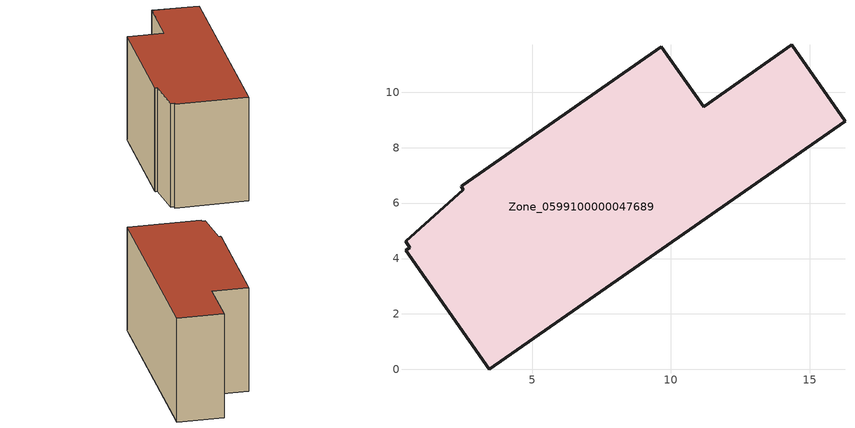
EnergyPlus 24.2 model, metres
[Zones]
Zone_0599100000047689
 floor ground (C_G): 0.58,4.38 0.42,4.62 2.51,6.49 2.43,6.61 2.49,6.65 9.66,11.64 11.18,9.48 14.36,11.72 16.28,8.96 3.45,0 0.42,4.3 z0
 wall outside (C_F): 16.28,8.96 14.36,11.72 11.18,9.48 9.66,11.64 2.49,6.65 2.43,6.61 2.51,6.49 0.42,4.62 0.58,4.38 0.42,4.3 3.45,0 16.28,8.96 z0:7.92
 roof outside (C_R): 0.42,4.62 0.58,4.38 0.42,4.3 3.45,0 16.28,8.96 14.36,11.72 11.18,9.48 9.66,11.64 2.49,6.65 2.43,6.61 2.51,6.49 z7.92
[BUILDING]
Pand.0599100000047689: North Axis=0; Terrain=City; Loads Convergence Tolerance Value=0.04; Temperature Convergence Tolerance Value=0.4; Solar Distribution=FullExterior; Maximum Number of Warmup Days=25; Minimum Number of Warmup Days=1
[Site:Location]
Rotterdam.The.Hague.AP_ZH_NLD Design_Conditions: Latitude=51.96; Longitude=4.45; Time Zone=1; Elevation=-4.5
[SITE:GROUNDTEMPERATURE:BUILDINGSURFACE]
18, 18, 18, 18, 18, 18, 18, 18, 18, 18, 18, 18
[MATERIAL] Thermal Absorptance=0.9; Solar Absorptance=0.7; Visible Absorptance=0.7
Name | Roughness | Thickness | Conductivity | Density | Specific Heat
G.TI.1975-1991 | MediumSmooth | 0.15 | 0.288461 | 540 | 1210
F.TI.1975-1991 | Rough | 0.3 | 0.230769 | 1920 | 840
R.TI.1975-1991 | MediumRough | 0.2 | 0.153846 | 1500 | 1000
[CONSTRUCTION]
C_G: G.TI.1975-1991
C_F: F.TI.1975-1991
C_R: R.TI.1975-1991
[ZONE]
Zone_0599100000047689: Type=1; Multiplier=1; Ceiling Height=Autocalculate; Volume=Autocalculate; Floor Area=autocalculate; Part of Total Floor Area=Yes
[ZONEINFILTRATION:DESIGNFLOWRATE]
Infil_Zone_0599100000047689: Zone or ZoneList or Space or SpaceList=Zone_0599100000047689; Schedule=AlwaysOn; Design Flow Rate Calculation Method=Flow/Area; Flow Rate per Floor Area=0.003; Constant Term Coefficient=1; Temperature Term Coefficient=0; Velocity Term Coefficient=0; Velocity Squared Term Coefficient=0
[HVACTEMPLATE:ZONE:IDEALLOADSAIRSYSTEM]
Zone_0599100000047689: Maximum Heating Supply Air Temperature=50; Minimum Cooling Supply Air Temperature=13; Maximum Heating Supply Air Humidity Ratio=0.0156; Minimum Cooling Supply Air Humidity Ratio=0.0077; Heating Limit=NoLimit; Cooling Limit=NoLimit; Dehumidification Control Type=ConstantSensibleHeatRatio; Cooling Sensible Heat Ratio=0.7; Dehumidification Setpoint=60; Humidification Control Type=None; Humidification Setpoint=30; Outdoor Air Method=None; Outdoor Air Flow Rate per Person=0.00944; Outdoor Air Flow Rate per Zone Floor Area=0; Outdoor Air Flow Rate per Zone=0; Demand Controlled Ventilation Type=None; Outdoor Air Economizer Type=NoEconomizer; Heat Recovery Type=None; Sensible Heat Recovery Effectiveness=0.7; Latent Heat Recovery Effectiveness=0.65
[ZONECONTROL:THERMOSTAT]
ThermostatControl_Zone_0599100000047689: Zone or ZoneList=Zone_0599100000047689; Control Type Schedule=DualSetpointControlType; Control 1=Thermostat_Zone_0599100000047689; Temperature Difference Between Cutout And Setpoint=0
[THERMOSTATSETPOINT:DUALSETPOINT]
Thermostat_Zone_0599100000047689: Heating Setpoint Temperature Schedule=HeatingSetpoint_Zone_0599100000047689; Cooling Setpoint Temperature Schedule=CoolingSetpoint_Zone_0599100000047689
[SCHEDULE:COMPACT]
HeatingSetpoint_Zone_0599100000047689: Through: 12/31, For: AllDays, Until: 24:00, 21
CoolingSetpoint_Zone_0599100000047689: Through: 12/31, For: AllDays, Until: 24:00, 24
DualSetpointControlType: Through: 12/31, For: AllDays, Until: 24:00, 4
AlwaysOn: Through: 12/31, For: AllDays, Until: 24:00, 1
